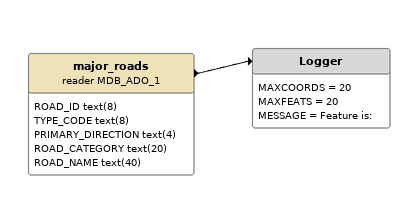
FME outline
major_roads (reader MDB_ADO_1)
    attributes: ROAD_ID text(8), TYPE_CODE text(8), PRIMARY_DIRECTION text(4), ROAD_CATEGORY text(20), ROAD_NAME text(40)
    -> Logger
Logger
    MAXCOORDS = 20
    MAXFEATS = 20
    MESSAGE = Feature is:
